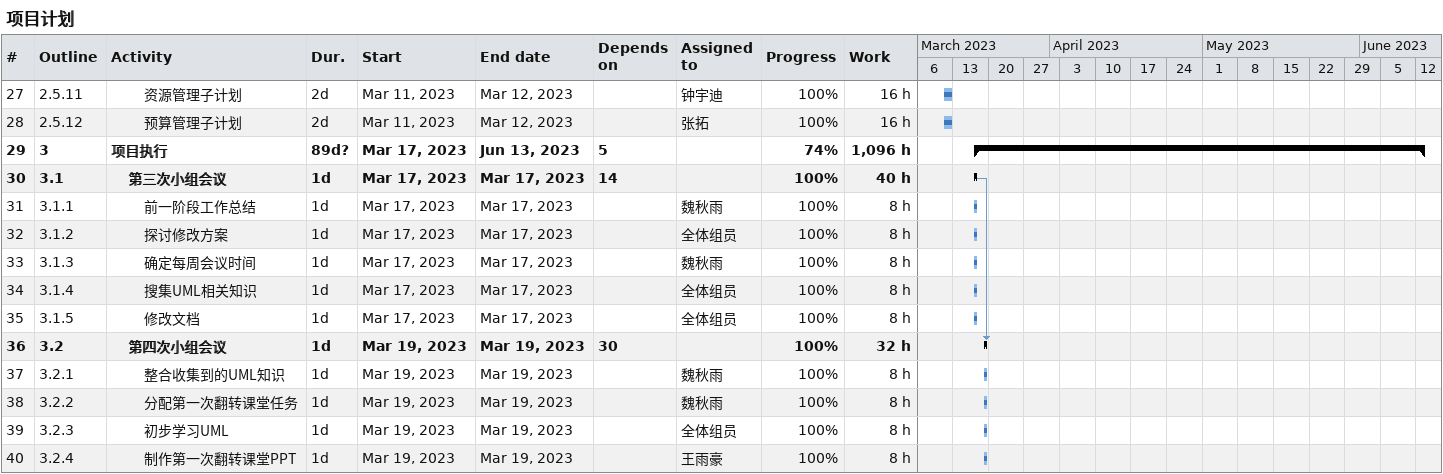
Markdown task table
项目计划

| ID | WBS | Task | Duration | Start | Finish | Predecessors | Resources | % complete | Work (h) |
|---|---|---|---|---|---|---|---|---|---|
| 27 | 2.5.11 | 资源管理子计划 | 2d | 2023-03-11 | 2023-03-12 |  | 钟宇迪 | 100 | 16 |
| 28 | 2.5.12 | 预算管理子计划 | 2d | 2023-03-11 | 2023-03-12 |  | 张拓 | 100 | 16 |
| 29 | 3 | **项目执行** | 89d? | 2023-03-17 | 2023-06-13 | 5 |  | 74 | 1096 |
| 30 | 3.1 | **第三次小组会议** | 1d | 2023-03-17 | 2023-03-17 | 14 |  | 100 | 40 |
| 31 | 3.1.1 | 前一阶段工作总结 | 1d | 2023-03-17 | 2023-03-17 |  | 魏秋雨 | 100 | 8 |
| 32 | 3.1.2 | 探讨修改方案 | 1d | 2023-03-17 | 2023-03-17 |  | 全体组员 | 100 | 8 |
| 33 | 3.1.3 | 确定每周会议时间 | 1d | 2023-03-17 | 2023-03-17 |  | 魏秋雨 | 100 | 8 |
| 34 | 3.1.4 | 搜集UML相关知识 | 1d | 2023-03-17 | 2023-03-17 |  | 全体组员 | 100 | 8 |
| 35 | 3.1.5 | 修改文档 | 1d | 2023-03-17 | 2023-03-17 |  | 全体组员 | 100 | 8 |
| 36 | 3.2 | **第四次小组会议** | 1d | 2023-03-19 | 2023-03-19 | 30 |  | 100 | 32 |
| 37 | 3.2.1 | 整合收集到的UML知识 | 1d | 2023-03-19 | 2023-03-19 |  | 魏秋雨 | 100 | 8 |
| 38 | 3.2.2 | 分配第一次翻转课堂任务 | 1d | 2023-03-19 | 2023-03-19 |  | 魏秋雨 | 100 | 8 |
| 39 | 3.2.3 | 初步学习UML | 1d | 2023-03-19 | 2023-03-19 |  | 全体组员 | 100 | 8 |
| 40 | 3.2.4 | 制作第一次翻转课堂PPT | 1d | 2023-03-19 | 2023-03-19 |  | 王雨豪 | 100 | 8 |
